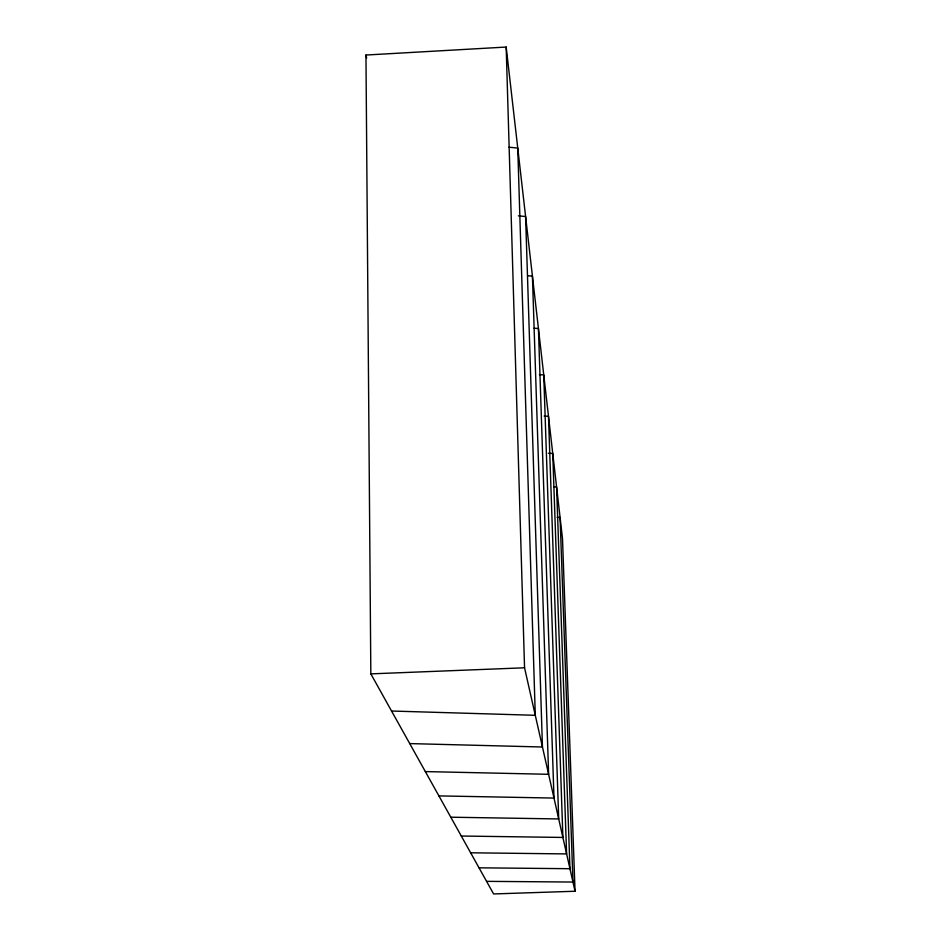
<?xml version="1.0" encoding="UTF-8"?>
<svg xmlns="http://www.w3.org/2000/svg" width="941" height="941" viewBox="0 0 941 941"><rect width="100%" height="100%" fill="white"/><g stroke="black" fill="none" stroke-linecap="round" stroke-linejoin="round"><path stroke-width="1.41" d="M365.955 55.037L506.176 47.05L562.495 538.523L575.045 891.245L493.602 893.95L370.836 673.874L365.955 55.037L366.649 57.883M370.836 673.874L524.549 667.792L575.045 891.245M486.568 881.352L572.975 882.046L560.071 517.444L557.143 517.279M479.016 867.814L569.952 868.708L556.59 487.026L553.673 486.85M470.641 852.793L566.611 853.922L552.743 453.503L548.356 453.221M461.29 836.031L562.894 837.443L548.497 416.345L544.133 416.051M450.786 817.2L558.707 818.952L543.745 374.953L539.405 374.624M438.894 795.898L553.99 798.074L538.428 328.538L534.065 328.186M425.344 771.585L548.615 774.302L532.43 276.148L528.066 275.772M409.723 743.59L542.451 747.001L525.596 216.536L518.362 215.842M391.55 711.02L535.276 715.301L517.75 148.09L509.022 147.196M506.176 47.05L524.549 667.792"/></g></svg>
